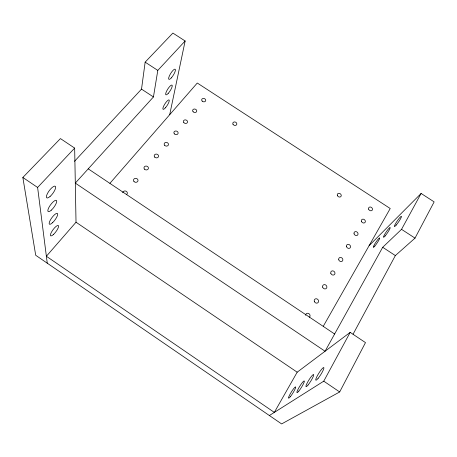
<?xml version="1.0" encoding="UTF-8"?>
<svg xmlns="http://www.w3.org/2000/svg" width="457" height="457" viewBox="0 0 457 457"><rect width="100%" height="100%" fill="white"/><g stroke="black" fill="none" stroke-linecap="round" stroke-linejoin="round"><path stroke-width="0.69" d="M74.497 161.315L141.521 89.126L145.149 62.152L172.883 33.07L185.142 40.987L169.69 114.701M353.09 334.153L395.356 255.577L415.013 238.126L434.15 201.88L421.114 193.46L401.537 229.334L382.703 247.283L325.064 351.244L75.302 183.108L153.443 96.947L157.796 70.401L185.142 40.987M339.677 391.952L365.486 342.607L350.176 332.37L297.181 372.192L274.326 412.403L46.374 256.257L76.022 222.222L74.662 148.102L60.427 138.58L22.85 177.465L35.703 255.269L281.632 423.93L339.677 391.952L323.756 381.172L269.379 415.527M323.756 381.172L350.176 332.37M323.299 326.241L390.221 208.518L197.281 83.025L109.931 183.303M47.26 263.198L37.611 187.456L74.662 148.102M369.113 245.649L421.114 193.46M145.149 62.152L157.796 70.401M401.537 229.334L415.013 238.126M141.521 89.126L153.443 96.947M382.703 247.283L395.356 255.577M88.23 168.85L334.621 334.004M22.85 177.465L37.611 187.456M76.022 222.222L297.181 372.192M305.613 315.29A2.365 2.119 48.5 0 1 308.664 313.508A2.365 2.119 48.5 0 1 309.446 317.238M122.744 192.7A2.308 2.028 7 0 1 126.138 191.232A2.308 2.028 7 0 1 126.486 194.602M50.053 196.499A7.226 2.268 -53.6 0 0 55.457 186.382A7.226 2.268 -53.6 0 0 47.568 193.288A7.226 2.268 -53.6 0 0 50.053 196.499M171.289 77.901A5.981 1.582 -58.2 0 0 175.288 69.298A5.981 1.582 -58.2 0 0 169.49 75.634A5.981 1.582 -58.2 0 0 171.289 77.901M52.526 222.719A6.695 1.914 -53.4 0 0 57.513 213.516A6.695 1.914 -53.4 0 0 50.264 220.205A6.695 1.914 -53.4 0 0 52.526 222.719M53.618 234.355A6.461 1.771 -53.3 0 0 58.422 225.552A6.461 1.771 -53.3 0 0 51.458 232.127A6.461 1.771 -53.3 0 0 53.618 234.355M51.338 210.14A6.952 2.079 -53.5 0 0 56.525 200.497A6.952 2.079 -53.5 0 0 48.973 207.301A6.952 2.079 -53.5 0 0 51.338 210.14M168.256 93.348A5.764 1.48 -57.8 0 0 172.1 85.156A5.764 1.48 -57.8 0 0 166.474 91.394A5.764 1.48 -57.8 0 0 168.256 93.348M165.428 107.783A5.564 1.382 -57.4 0 0 169.119 99.969A5.564 1.382 -57.4 0 0 163.657 106.104A5.564 1.382 -57.4 0 0 165.428 107.783M374.809 246.089A5.713 0.725 -56.1 0 0 379.756 238.057A5.713 0.725 -56.1 0 0 374.969 243.655A5.713 0.725 -56.1 0 0 374.809 246.089M298.844 391.066A6.906 1.011 -58.1 0 0 304.362 381.155A6.906 1.011 -58.1 0 0 298.627 388.17A6.906 1.011 -58.1 0 0 298.844 391.066M308.058 385A7.181 1.103 -58 0 0 313.719 374.723A7.181 1.103 -58 0 0 307.658 382.098A7.181 1.103 -58 0 0 308.058 385M290.355 396.665A6.655 0.931 -58.1 0 0 295.725 387.085A6.655 0.931 -58.1 0 0 290.286 393.774A6.655 0.931 -58.1 0 0 290.355 396.665M318.089 378.39A7.472 1.205 -57.9 0 0 323.904 367.731A7.472 1.205 -57.9 0 0 317.472 375.494A7.472 1.205 -57.9 0 0 318.089 378.39M385.142 235.932A5.924 0.777 -55.9 0 0 390.227 227.655A5.924 0.777 -55.9 0 0 385.16 233.561A5.924 0.777 -55.9 0 0 385.142 235.932M396.236 225.033A6.152 0.828 -55.7 0 0 401.457 216.498A6.152 0.828 -55.7 0 0 396.082 222.748A6.152 0.828 -55.7 0 0 396.236 225.033M337.352 195.425A2.114 1.754 35.4 0 0 340.733 196.687A2.114 1.754 35.4 0 0 339.705 193.454A2.114 1.754 35.4 0 0 337.352 195.425M233.019 124.31A2.074 1.708 21.5 0 0 236.526 124.812A2.074 1.708 21.5 0 0 234.869 121.956A2.074 1.708 21.5 0 0 233.019 124.31M368.639 209.146A2.125 1.742 38.6 0 0 372.009 210.403A2.125 1.742 38.6 0 0 370.913 207.141A2.125 1.742 38.6 0 0 368.639 209.146M361.447 221.348A2.148 1.782 39.3 0 0 364.857 222.616A2.148 1.782 39.3 0 0 363.761 219.291A2.148 1.782 39.3 0 0 361.447 221.348M354.072 233.853A2.176 1.828 40.1 0 0 357.528 235.132A2.176 1.828 40.1 0 0 356.437 231.739A2.176 1.828 40.1 0 0 354.072 233.853M346.515 246.666A2.205 1.868 41 0 0 350.016 247.957A2.205 1.868 41 0 0 348.925 244.495A2.205 1.868 41 0 0 346.515 246.666M338.763 259.81A2.234 1.919 42 0 0 342.31 261.113A2.234 1.919 42 0 0 341.23 257.577A2.234 1.919 42 0 0 338.763 259.81M330.817 273.292A2.262 1.965 43.2 0 0 334.41 274.606A2.262 1.965 43.2 0 0 333.33 270.995A2.262 1.965 43.2 0 0 330.817 273.292M322.659 287.122A2.296 2.017 44.7 0 0 326.304 288.447A2.296 2.017 44.7 0 0 325.23 284.757A2.296 2.017 44.7 0 0 322.659 287.122M314.29 301.317A2.331 2.068 46.4 0 0 317.986 302.654A2.331 2.068 46.4 0 0 316.918 298.884A2.331 2.068 46.4 0 0 314.29 301.317M174.397 133.884A2.148 1.799 15.1 0 0 178.019 133.57A2.148 1.799 15.1 0 0 175.608 130.999A2.148 1.799 15.1 0 0 174.397 133.884M134.004 181.526A2.274 1.977 9.1 0 0 137.877 181.109A2.274 1.977 9.1 0 0 135.386 178.361A2.274 1.977 9.1 0 0 134.004 181.526M164.674 145.349A2.176 1.845 13.9 0 0 168.353 145.012A2.176 1.845 13.9 0 0 165.925 142.401A2.176 1.845 13.9 0 0 164.674 145.349M154.712 157.105A2.211 1.885 12.5 0 0 158.448 156.745A2.211 1.885 12.5 0 0 156.003 154.089A2.211 1.885 12.5 0 0 154.712 157.105M183.885 122.693A2.119 1.759 16.2 0 0 187.444 122.402A2.119 1.759 16.2 0 0 185.056 119.877A2.119 1.759 16.2 0 0 183.885 122.693M144.486 169.159A2.239 1.931 10.9 0 0 148.291 168.77A2.239 1.931 10.9 0 0 145.823 166.068A2.239 1.931 10.9 0 0 144.486 169.159M202.188 101.111A2.068 1.679 18 0 0 205.639 100.854A2.068 1.679 18 0 0 203.285 98.415A2.068 1.679 18 0 0 202.188 101.111M193.145 111.776A2.096 1.719 17.1 0 0 196.647 111.502A2.096 1.719 17.1 0 0 194.276 109.017A2.096 1.719 17.1 0 0 193.145 111.776"/></g></svg>
